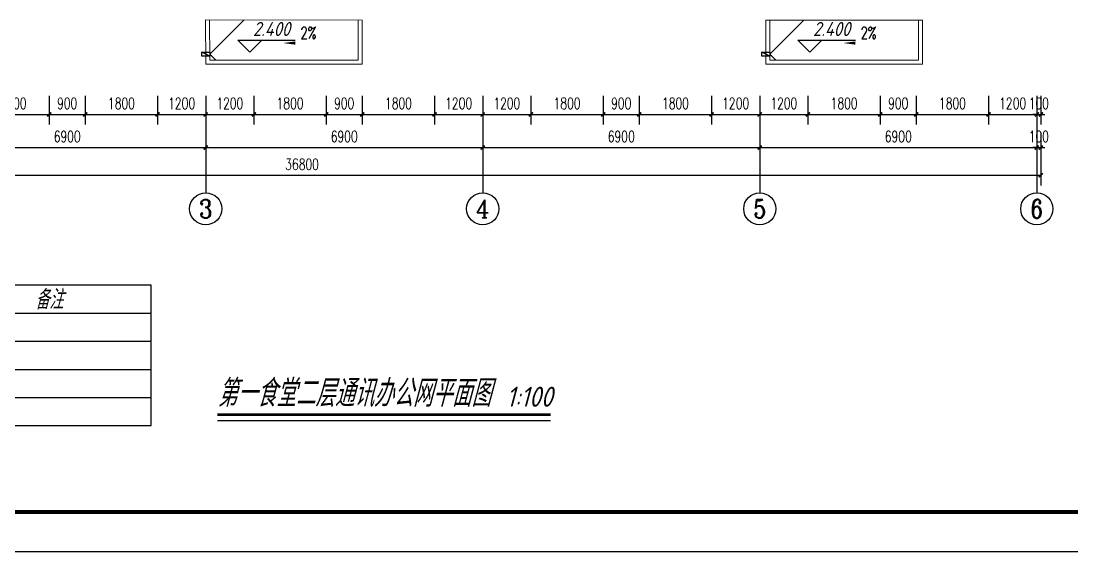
# Model space of a CAD drawing. Extents: x 1252172 to 1336272, y -987752 to -826269.
# Drawn here: x 1288528 to 1314705, y -987752 to -974525 of the extents above; entities that cross this region are included whole.
import ezdxf
from ezdxf.enums import TextEntityAlignment as Align

# ---------------------------------------------------------------- set-up
doc = ezdxf.new("R2010")
doc.units = 0
doc.header["$LTSCALE"] = 1000
doc.header["$PDSIZE"] = 50
for name, color, linetype in [('1-建筑底图', 8, 'Continuous'), ('AXIS_TEXT', 7, 'Continuous'), ('BTTK', 7, 'Continuous'), ('PUB_TITLE', 7, 'Continuous'), ('TEL_SYMB', 3, 'Continuous'), ('TEL_TAB', 7, 'Continuous'), ('电-标注', 1, 'Continuous')]:
    doc.layers.add(name, color=color, linetype=linetype)
doc.layers.add('yichutu', color=7, linetype='Continuous', true_color=0xffffff, plot=False)
doc.styles.add('_TCH_AXIS', font='COMPLEX', dxfattribs={"bigfont": 'GBCBIG'})
doc.styles.add('_TCH_DIM', font='SIMPLEX', dxfattribs={"bigfont": 'GBCBIG'})
doc.styles.add('A_DIM_T3', font='SIMPLEX', dxfattribs={"width": 0.7, "bigfont": 'HZ'})
doc.styles.add('COMPLEX', font='COMPLEX')
doc.styles.add('HZ(TK)', font='geniso.shx', dxfattribs={"width": 0.9, "bigfont": 'hztxt.shx'})
doc.styles.get("Standard").update_dxf_attribs({"font": 'gbeitc.shx', "bigfont": 'gbcbig.shx'})
doc.dimstyles.new('_TCH_ARCH&&100', dxfattribs={"dimtxt": 280, "dimasz": 100, "dimexe": 250, "dimexo": 300, "dimgap": 135, "dimtad": 1, "dimdec": 0, "dimzin": 0, "dimdsep": 46, "dimtxsty": 'A_DIM_T3', "dimblk": 'ARCHTICK', "dimcen": 0.09, "dimclrt": 7, "dimazin": 2, "dimtfac": 1, "dimtdec": 0, "dimtix": 1, "dimtmove": 2, "dimatfit": 3, "dimfxl": 150, "dimtolj": 1, "dimtzin": 0, "dimarcsym": 0})

# ---------------------------------------------------------------- blocks, each defined once
blk = doc.blocks.new('vhtemplate_2020年新竖式图框_A1')
at = {"layer": 'PUB_TITLE', "color": 7}
blk.add_lwpolyline([(0, 594), (841, 594), (841, 0), (0, 0)], close=True, dxfattribs=at)
at = {"layer": 'PUB_TITLE', "const_width": 1}
blk.add_lwpolyline([(25, 10), (831, 10), (831, 584), (25, 584)], close=True, dxfattribs=at)
at = {"layer": 'BTTK', "color": 4, "style": 'HZ(TK)', "width": 0.9}
for tag, p in [('合作单位', (796, 511.5)), ('建设单位', (796, 209.5)), ('工程名称', (796, 176.5)), ('子项名称', (806, 160)), ('图纸名称', (796, 141))]:
    blk.add_attdef(tag, text='', height=3.5, dxfattribs=at).set_placement(p, align=Align.MIDDLE_CENTER)
for tag, p in [('注册证书号', (808.5, 309.01)), ('注册印章号', (808.5, 301.01)), ('设计号', (806, 193)), ('图别', (789.75, 34)), ('图号', (822.25, 34)), ('版本号', (789.75, 26)), ('日期', (822.25, 26))]:
    blk.add_attdef(tag, text='', height=3.5, dxfattribs=at).set_placement(p, align=Align.MIDDLE)
blk = doc.blocks.new('yct-841-594-84100-59400-100-1000.0')
at = {"layer": 'yichutu', "color": 7, "true_color": 0xffffff}
blk.add_lwpolyline([(0, 0), (0, 59400), (84100, 59400), (84100, 0)], close=True, dxfattribs=at)
blk = doc.blocks.new('_ArchTick')
at = {"color": 0, "linetype": 'ByBlock', "const_width": 0.4}
blk.add_lwpolyline([(-0.5, -0.5), (0.5, 0.5)], dxfattribs=at)
blk = doc.blocks.new('*D197')
at = {"layer": '1-建筑底图', "color": 0, "lineweight": -2, "transparency": 16777216}
for p, q in [((1095098, -976999), (1095098, -977709)), ((1096898, -976999), (1096898, -977709)), ((1095098, -977459), (1096898, -977459))]:
    blk.add_line(p, q, dxfattribs=at)
at = {"layer": 'Defpoints', "color": 0}
for p in [(1095098, -976699), (1096898, -976699), (1096898, -977459)]:
    blk.add_point(p, dxfattribs=at)
at = {"layer": '1-建筑底图', "color": 0, "lineweight": -2, "transparency": 16777216, "xscale": 100, "yscale": 100, "zscale": 100, "rotation": 180}
blk.add_blockref('_ArchTick', (1095098, -977459), dxfattribs=at)
at = {"layer": '1-建筑底图', "color": 0, "lineweight": -2, "transparency": 16777216, "xscale": 100, "yscale": 100, "zscale": 100}
blk.add_blockref('_ArchTick', (1096898, -977459), dxfattribs=at)
at = {"layer": '1-建筑底图', "color": 7, "transparency": 16777216, "insert": (1095998, -977184), "char_height": 280, "attachment_point": 5, "style": 'A_DIM_T3'}
blk.add_mtext('\\A1;1800', dxfattribs=at)
blk = doc.blocks.new('*D198')
at = {"layer": '1-建筑底图', "color": 0, "lineweight": -2, "transparency": 16777216}
for p, q in [((1096898, -976999), (1096898, -977709)), ((1097798, -976999), (1097798, -977709)), ((1096898, -977459), (1097798, -977459))]:
    blk.add_line(p, q, dxfattribs=at)
at = {"layer": 'Defpoints', "color": 0}
for p in [(1096898, -976699), (1097798, -976699), (1097798, -977459)]:
    blk.add_point(p, dxfattribs=at)
at = {"layer": '1-建筑底图', "color": 0, "lineweight": -2, "transparency": 16777216, "xscale": 100, "yscale": 100, "zscale": 100, "rotation": 180}
blk.add_blockref('_ArchTick', (1096898, -977459), dxfattribs=at)
at = {"layer": '1-建筑底图', "color": 0, "lineweight": -2, "transparency": 16777216, "xscale": 100, "yscale": 100, "zscale": 100}
blk.add_blockref('_ArchTick', (1097798, -977459), dxfattribs=at)
at = {"layer": '1-建筑底图', "color": 7, "transparency": 16777216, "insert": (1097348, -977184), "char_height": 280, "attachment_point": 5, "style": 'A_DIM_T3'}
blk.add_mtext('\\A1;900', dxfattribs=at)
blk = doc.blocks.new('*D199')
at = {"layer": '1-建筑底图', "color": 0, "lineweight": -2, "transparency": 16777216}
for p, q in [((1097798, -976999), (1097798, -977709)), ((1099598, -976999), (1099598, -977709)), ((1097798, -977459), (1099598, -977459))]:
    blk.add_line(p, q, dxfattribs=at)
at = {"layer": 'Defpoints', "color": 0}
for p in [(1097798, -976699), (1099598, -976699), (1099598, -977459)]:
    blk.add_point(p, dxfattribs=at)
at = {"layer": '1-建筑底图', "color": 0, "lineweight": -2, "transparency": 16777216, "xscale": 100, "yscale": 100, "zscale": 100, "rotation": 180}
blk.add_blockref('_ArchTick', (1097798, -977459), dxfattribs=at)
at = {"layer": '1-建筑底图', "color": 0, "lineweight": -2, "transparency": 16777216, "xscale": 100, "yscale": 100, "zscale": 100}
blk.add_blockref('_ArchTick', (1099598, -977459), dxfattribs=at)
at = {"layer": '1-建筑底图', "color": 7, "transparency": 16777216, "insert": (1098698, -977184), "char_height": 280, "attachment_point": 5, "style": 'A_DIM_T3'}
blk.add_mtext('\\A1;1800', dxfattribs=at)
blk = doc.blocks.new('*D200')
at = {"layer": '1-建筑底图', "color": 0, "lineweight": -2, "transparency": 16777216}
for p, q in [((1099598, -976999), (1099598, -977709)), ((1100798, -976999), (1100798, -977709)), ((1099598, -977459), (1100798, -977459))]:
    blk.add_line(p, q, dxfattribs=at)
at = {"layer": 'Defpoints', "color": 0}
for p in [(1099598, -976699), (1100798, -976699), (1100798, -977459)]:
    blk.add_point(p, dxfattribs=at)
at = {"layer": '1-建筑底图', "color": 0, "lineweight": -2, "transparency": 16777216, "xscale": 100, "yscale": 100, "zscale": 100, "rotation": 180}
blk.add_blockref('_ArchTick', (1099598, -977459), dxfattribs=at)
at = {"layer": '1-建筑底图', "color": 0, "lineweight": -2, "transparency": 16777216, "xscale": 100, "yscale": 100, "zscale": 100}
blk.add_blockref('_ArchTick', (1100798, -977459), dxfattribs=at)
at = {"layer": '1-建筑底图', "color": 7, "transparency": 16777216, "insert": (1100198, -977184), "char_height": 280, "attachment_point": 5, "style": 'A_DIM_T3'}
blk.add_mtext('\\A1;1200', dxfattribs=at)
blk = doc.blocks.new('*D201')
at = {"layer": '1-建筑底图', "color": 0, "lineweight": -2, "transparency": 16777216}
for p, q in [((1100798, -976999), (1100798, -977709)), ((1101998, -976999), (1101998, -977709)), ((1100798, -977459), (1101998, -977459))]:
    blk.add_line(p, q, dxfattribs=at)
at = {"layer": 'Defpoints', "color": 0}
for p in [(1100798, -976699), (1101998, -976699), (1101998, -977459)]:
    blk.add_point(p, dxfattribs=at)
at = {"layer": '1-建筑底图', "color": 0, "lineweight": -2, "transparency": 16777216, "xscale": 100, "yscale": 100, "zscale": 100, "rotation": 180}
blk.add_blockref('_ArchTick', (1100798, -977459), dxfattribs=at)
at = {"layer": '1-建筑底图', "color": 0, "lineweight": -2, "transparency": 16777216, "xscale": 100, "yscale": 100, "zscale": 100}
blk.add_blockref('_ArchTick', (1101998, -977459), dxfattribs=at)
at = {"layer": '1-建筑底图', "color": 7, "transparency": 16777216, "insert": (1101398, -977184), "char_height": 280, "attachment_point": 5, "style": 'A_DIM_T3'}
blk.add_mtext('\\A1;1200', dxfattribs=at)
blk = doc.blocks.new('*D202')
at = {"layer": '1-建筑底图', "color": 0, "lineweight": -2, "transparency": 16777216}
for p, q in [((1101998, -976999), (1101998, -977709)), ((1103798, -976999), (1103798, -977709)), ((1101998, -977459), (1103798, -977459))]:
    blk.add_line(p, q, dxfattribs=at)
at = {"layer": 'Defpoints', "color": 0}
for p in [(1101998, -976699), (1103798, -976699), (1103798, -977459)]:
    blk.add_point(p, dxfattribs=at)
at = {"layer": '1-建筑底图', "color": 0, "lineweight": -2, "transparency": 16777216, "xscale": 100, "yscale": 100, "zscale": 100, "rotation": 180}
blk.add_blockref('_ArchTick', (1101998, -977459), dxfattribs=at)
at = {"layer": '1-建筑底图', "color": 0, "lineweight": -2, "transparency": 16777216, "xscale": 100, "yscale": 100, "zscale": 100}
blk.add_blockref('_ArchTick', (1103798, -977459), dxfattribs=at)
at = {"layer": '1-建筑底图', "color": 7, "transparency": 16777216, "insert": (1102898, -977184), "char_height": 280, "attachment_point": 5, "style": 'A_DIM_T3'}
blk.add_mtext('\\A1;1800', dxfattribs=at)
blk = doc.blocks.new('*D203')
at = {"layer": '1-建筑底图', "color": 0, "lineweight": -2, "transparency": 16777216}
for p, q in [((1103798, -976999), (1103798, -977709)), ((1104698, -976999), (1104698, -977709)), ((1103798, -977459), (1104698, -977459))]:
    blk.add_line(p, q, dxfattribs=at)
at = {"layer": 'Defpoints', "color": 0}
for p in [(1103798, -976699), (1104698, -976699), (1104698, -977459)]:
    blk.add_point(p, dxfattribs=at)
at = {"layer": '1-建筑底图', "color": 0, "lineweight": -2, "transparency": 16777216, "xscale": 100, "yscale": 100, "zscale": 100, "rotation": 180}
blk.add_blockref('_ArchTick', (1103798, -977459), dxfattribs=at)
at = {"layer": '1-建筑底图', "color": 0, "lineweight": -2, "transparency": 16777216, "xscale": 100, "yscale": 100, "zscale": 100}
blk.add_blockref('_ArchTick', (1104698, -977459), dxfattribs=at)
at = {"layer": '1-建筑底图', "color": 7, "transparency": 16777216, "insert": (1104248, -977184), "char_height": 280, "attachment_point": 5, "style": 'A_DIM_T3'}
blk.add_mtext('\\A1;900', dxfattribs=at)
blk = doc.blocks.new('*D204')
at = {"layer": '1-建筑底图', "color": 0, "lineweight": -2, "transparency": 16777216}
for p, q in [((1104698, -976999), (1104698, -977709)), ((1106498, -976999), (1106498, -977709)), ((1104698, -977459), (1106498, -977459))]:
    blk.add_line(p, q, dxfattribs=at)
at = {"layer": 'Defpoints', "color": 0}
for p in [(1104698, -976699), (1106498, -976699), (1106498, -977459)]:
    blk.add_point(p, dxfattribs=at)
at = {"layer": '1-建筑底图', "color": 0, "lineweight": -2, "transparency": 16777216, "xscale": 100, "yscale": 100, "zscale": 100, "rotation": 180}
blk.add_blockref('_ArchTick', (1104698, -977459), dxfattribs=at)
at = {"layer": '1-建筑底图', "color": 0, "lineweight": -2, "transparency": 16777216, "xscale": 100, "yscale": 100, "zscale": 100}
blk.add_blockref('_ArchTick', (1106498, -977459), dxfattribs=at)
at = {"layer": '1-建筑底图', "color": 7, "transparency": 16777216, "insert": (1105598, -977184), "char_height": 280, "attachment_point": 5, "style": 'A_DIM_T3'}
blk.add_mtext('\\A1;1800', dxfattribs=at)
blk = doc.blocks.new('*D205')
at = {"layer": '1-建筑底图', "color": 0, "lineweight": -2, "transparency": 16777216}
for p, q in [((1106498, -976999), (1106498, -977709)), ((1107698, -976999), (1107698, -977709)), ((1106498, -977459), (1107698, -977459))]:
    blk.add_line(p, q, dxfattribs=at)
at = {"layer": 'Defpoints', "color": 0}
for p in [(1106498, -976699), (1107698, -976699), (1107698, -977459)]:
    blk.add_point(p, dxfattribs=at)
at = {"layer": '1-建筑底图', "color": 0, "lineweight": -2, "transparency": 16777216, "xscale": 100, "yscale": 100, "zscale": 100, "rotation": 180}
blk.add_blockref('_ArchTick', (1106498, -977459), dxfattribs=at)
at = {"layer": '1-建筑底图', "color": 0, "lineweight": -2, "transparency": 16777216, "xscale": 100, "yscale": 100, "zscale": 100}
blk.add_blockref('_ArchTick', (1107698, -977459), dxfattribs=at)
at = {"layer": '1-建筑底图', "color": 7, "transparency": 16777216, "insert": (1107098, -977184), "char_height": 280, "attachment_point": 5, "style": 'A_DIM_T3'}
blk.add_mtext('\\A1;1200', dxfattribs=at)
blk = doc.blocks.new('*D206')
at = {"layer": '1-建筑底图', "color": 0, "lineweight": -2, "transparency": 16777216}
for p, q in [((1107698, -976999), (1107698, -977709)), ((1108898, -976999), (1108898, -977709)), ((1107698, -977459), (1108898, -977459))]:
    blk.add_line(p, q, dxfattribs=at)
at = {"layer": 'Defpoints', "color": 0}
for p in [(1107698, -976699), (1108898, -976699), (1108898, -977459)]:
    blk.add_point(p, dxfattribs=at)
at = {"layer": '1-建筑底图', "color": 0, "lineweight": -2, "transparency": 16777216, "xscale": 100, "yscale": 100, "zscale": 100, "rotation": 180}
blk.add_blockref('_ArchTick', (1107698, -977459), dxfattribs=at)
at = {"layer": '1-建筑底图', "color": 0, "lineweight": -2, "transparency": 16777216, "xscale": 100, "yscale": 100, "zscale": 100}
blk.add_blockref('_ArchTick', (1108898, -977459), dxfattribs=at)
at = {"layer": '1-建筑底图', "color": 7, "transparency": 16777216, "insert": (1108298, -977184), "char_height": 280, "attachment_point": 5, "style": 'A_DIM_T3'}
blk.add_mtext('\\A1;1200', dxfattribs=at)
blk = doc.blocks.new('*D207')
at = {"layer": '1-建筑底图', "color": 0, "lineweight": -2, "transparency": 16777216}
for p, q in [((1108898, -976999), (1108898, -977709)), ((1110698, -976999), (1110698, -977709)), ((1108898, -977459), (1110698, -977459))]:
    blk.add_line(p, q, dxfattribs=at)
at = {"layer": 'Defpoints', "color": 0}
for p in [(1108898, -976699), (1110698, -976699), (1110698, -977459)]:
    blk.add_point(p, dxfattribs=at)
at = {"layer": '1-建筑底图', "color": 0, "lineweight": -2, "transparency": 16777216, "xscale": 100, "yscale": 100, "zscale": 100, "rotation": 180}
blk.add_blockref('_ArchTick', (1108898, -977459), dxfattribs=at)
at = {"layer": '1-建筑底图', "color": 0, "lineweight": -2, "transparency": 16777216, "xscale": 100, "yscale": 100, "zscale": 100}
blk.add_blockref('_ArchTick', (1110698, -977459), dxfattribs=at)
at = {"layer": '1-建筑底图', "color": 7, "transparency": 16777216, "insert": (1109798, -977184), "char_height": 280, "attachment_point": 5, "style": 'A_DIM_T3'}
blk.add_mtext('\\A1;1800', dxfattribs=at)
blk = doc.blocks.new('*D208')
at = {"layer": '1-建筑底图', "color": 0, "lineweight": -2, "transparency": 16777216}
for p, q in [((1110698, -976999), (1110698, -977709)), ((1111598, -976999), (1111598, -977709)), ((1110698, -977459), (1111598, -977459))]:
    blk.add_line(p, q, dxfattribs=at)
at = {"layer": 'Defpoints', "color": 0}
for p in [(1110698, -976699), (1111598, -976699), (1111598, -977459)]:
    blk.add_point(p, dxfattribs=at)
at = {"layer": '1-建筑底图', "color": 0, "lineweight": -2, "transparency": 16777216, "xscale": 100, "yscale": 100, "zscale": 100, "rotation": 180}
blk.add_blockref('_ArchTick', (1110698, -977459), dxfattribs=at)
at = {"layer": '1-建筑底图', "color": 0, "lineweight": -2, "transparency": 16777216, "xscale": 100, "yscale": 100, "zscale": 100}
blk.add_blockref('_ArchTick', (1111598, -977459), dxfattribs=at)
at = {"layer": '1-建筑底图', "color": 7, "transparency": 16777216, "insert": (1111148, -977184), "char_height": 280, "attachment_point": 5, "style": 'A_DIM_T3'}
blk.add_mtext('\\A1;900', dxfattribs=at)
blk = doc.blocks.new('*D209')
at = {"layer": '1-建筑底图', "color": 0, "lineweight": -2, "transparency": 16777216}
for p, q in [((1111598, -976999), (1111598, -977709)), ((1113398, -976999), (1113398, -977709)), ((1111598, -977459), (1113398, -977459))]:
    blk.add_line(p, q, dxfattribs=at)
at = {"layer": 'Defpoints', "color": 0}
for p in [(1111598, -976699), (1113398, -976699), (1113398, -977459)]:
    blk.add_point(p, dxfattribs=at)
at = {"layer": '1-建筑底图', "color": 0, "lineweight": -2, "transparency": 16777216, "xscale": 100, "yscale": 100, "zscale": 100, "rotation": 180}
blk.add_blockref('_ArchTick', (1111598, -977459), dxfattribs=at)
at = {"layer": '1-建筑底图', "color": 0, "lineweight": -2, "transparency": 16777216, "xscale": 100, "yscale": 100, "zscale": 100}
blk.add_blockref('_ArchTick', (1113398, -977459), dxfattribs=at)
at = {"layer": '1-建筑底图', "color": 7, "transparency": 16777216, "insert": (1112498, -977184), "char_height": 280, "attachment_point": 5, "style": 'A_DIM_T3'}
blk.add_mtext('\\A1;1800', dxfattribs=at)
blk = doc.blocks.new('*D210')
at = {"layer": '1-建筑底图', "color": 0, "lineweight": -2, "transparency": 16777216}
for p, q in [((1113398, -976999), (1113398, -977709)), ((1114598, -976999), (1114598, -977709)), ((1113398, -977459), (1114598, -977459))]:
    blk.add_line(p, q, dxfattribs=at)
at = {"layer": 'Defpoints', "color": 0}
for p in [(1113398, -976699), (1114598, -976699), (1114598, -977459)]:
    blk.add_point(p, dxfattribs=at)
at = {"layer": '1-建筑底图', "color": 0, "lineweight": -2, "transparency": 16777216, "xscale": 100, "yscale": 100, "zscale": 100, "rotation": 180}
blk.add_blockref('_ArchTick', (1113398, -977459), dxfattribs=at)
at = {"layer": '1-建筑底图', "color": 0, "lineweight": -2, "transparency": 16777216, "xscale": 100, "yscale": 100, "zscale": 100}
blk.add_blockref('_ArchTick', (1114598, -977459), dxfattribs=at)
at = {"layer": '1-建筑底图', "color": 7, "transparency": 16777216, "insert": (1113998, -977184), "char_height": 280, "attachment_point": 5, "style": 'A_DIM_T3'}
blk.add_mtext('\\A1;1200', dxfattribs=at)
blk = doc.blocks.new('*D211')
at = {"layer": '1-建筑底图', "color": 0, "lineweight": -2, "transparency": 16777216}
for p, q in [((1114598, -976999), (1114598, -977709)), ((1115798, -976999), (1115798, -977709)), ((1114598, -977459), (1115798, -977459))]:
    blk.add_line(p, q, dxfattribs=at)
at = {"layer": 'Defpoints', "color": 0}
for p in [(1114598, -976699), (1115798, -976699), (1115798, -977459)]:
    blk.add_point(p, dxfattribs=at)
at = {"layer": '1-建筑底图', "color": 0, "lineweight": -2, "transparency": 16777216, "xscale": 100, "yscale": 100, "zscale": 100, "rotation": 180}
blk.add_blockref('_ArchTick', (1114598, -977459), dxfattribs=at)
at = {"layer": '1-建筑底图', "color": 0, "lineweight": -2, "transparency": 16777216, "xscale": 100, "yscale": 100, "zscale": 100}
blk.add_blockref('_ArchTick', (1115798, -977459), dxfattribs=at)
at = {"layer": '1-建筑底图', "color": 7, "transparency": 16777216, "insert": (1115198, -977184), "char_height": 280, "attachment_point": 5, "style": 'A_DIM_T3'}
blk.add_mtext('\\A1;1200', dxfattribs=at)
blk = doc.blocks.new('*D212')
at = {"layer": '1-建筑底图', "color": 0, "lineweight": -2, "transparency": 16777216}
for p, q in [((1115798, -976999), (1115798, -977709)), ((1117598, -976999), (1117598, -977709)), ((1115798, -977459), (1117598, -977459))]:
    blk.add_line(p, q, dxfattribs=at)
at = {"layer": 'Defpoints', "color": 0}
for p in [(1115798, -976699), (1117598, -976699), (1117598, -977459)]:
    blk.add_point(p, dxfattribs=at)
at = {"layer": '1-建筑底图', "color": 0, "lineweight": -2, "transparency": 16777216, "xscale": 100, "yscale": 100, "zscale": 100, "rotation": 180}
blk.add_blockref('_ArchTick', (1115798, -977459), dxfattribs=at)
at = {"layer": '1-建筑底图', "color": 0, "lineweight": -2, "transparency": 16777216, "xscale": 100, "yscale": 100, "zscale": 100}
blk.add_blockref('_ArchTick', (1117598, -977459), dxfattribs=at)
at = {"layer": '1-建筑底图', "color": 7, "transparency": 16777216, "insert": (1116698, -977184), "char_height": 280, "attachment_point": 5, "style": 'A_DIM_T3'}
blk.add_mtext('\\A1;1800', dxfattribs=at)
blk = doc.blocks.new('*D213')
at = {"layer": '1-建筑底图', "color": 0, "lineweight": -2, "transparency": 16777216}
for p, q in [((1117598, -976999), (1117598, -977709)), ((1118497, -976999), (1118497, -977709)), ((1117598, -977459), (1118497, -977459))]:
    blk.add_line(p, q, dxfattribs=at)
at = {"layer": 'Defpoints', "color": 0}
for p in [(1117598, -976699), (1118497, -976699), (1118497, -977459)]:
    blk.add_point(p, dxfattribs=at)
at = {"layer": '1-建筑底图', "color": 0, "lineweight": -2, "transparency": 16777216, "xscale": 100, "yscale": 100, "zscale": 100, "rotation": 180}
blk.add_blockref('_ArchTick', (1117598, -977459), dxfattribs=at)
at = {"layer": '1-建筑底图', "color": 0, "lineweight": -2, "transparency": 16777216, "xscale": 100, "yscale": 100, "zscale": 100}
blk.add_blockref('_ArchTick', (1118497, -977459), dxfattribs=at)
at = {"layer": '1-建筑底图', "color": 7, "transparency": 16777216, "insert": (1118047, -977184), "char_height": 280, "attachment_point": 5, "style": 'A_DIM_T3'}
blk.add_mtext('\\A1;900', dxfattribs=at)
blk = doc.blocks.new('*D214')
at = {"layer": '1-建筑底图', "color": 0, "lineweight": -2, "transparency": 16777216}
for p, q in [((1118497, -976999), (1118497, -977709)), ((1120297, -976999), (1120297, -977709)), ((1118497, -977459), (1120297, -977459))]:
    blk.add_line(p, q, dxfattribs=at)
at = {"layer": 'Defpoints', "color": 0}
for p in [(1118497, -976699), (1120297, -976699), (1120297, -977459)]:
    blk.add_point(p, dxfattribs=at)
at = {"layer": '1-建筑底图', "color": 0, "lineweight": -2, "transparency": 16777216, "xscale": 100, "yscale": 100, "zscale": 100, "rotation": 180}
blk.add_blockref('_ArchTick', (1118497, -977459), dxfattribs=at)
at = {"layer": '1-建筑底图', "color": 0, "lineweight": -2, "transparency": 16777216, "xscale": 100, "yscale": 100, "zscale": 100}
blk.add_blockref('_ArchTick', (1120297, -977459), dxfattribs=at)
at = {"layer": '1-建筑底图', "color": 7, "transparency": 16777216, "insert": (1119397, -977184), "char_height": 280, "attachment_point": 5, "style": 'A_DIM_T3'}
blk.add_mtext('\\A1;1800', dxfattribs=at)
blk = doc.blocks.new('*D215')
at = {"layer": '1-建筑底图', "color": 0, "lineweight": -2, "transparency": 16777216}
for p, q in [((1120297, -976999), (1120297, -977709)), ((1121498, -976999), (1121498, -977709)), ((1120297, -977459), (1121498, -977459))]:
    blk.add_line(p, q, dxfattribs=at)
at = {"layer": 'Defpoints', "color": 0}
for p in [(1120297, -976699), (1121498, -976699), (1121498, -977459)]:
    blk.add_point(p, dxfattribs=at)
at = {"layer": '1-建筑底图', "color": 0, "lineweight": -2, "transparency": 16777216, "xscale": 100, "yscale": 100, "zscale": 100, "rotation": 180}
blk.add_blockref('_ArchTick', (1120297, -977459), dxfattribs=at)
at = {"layer": '1-建筑底图', "color": 0, "lineweight": -2, "transparency": 16777216, "xscale": 100, "yscale": 100, "zscale": 100}
blk.add_blockref('_ArchTick', (1121498, -977459), dxfattribs=at)
at = {"layer": '1-建筑底图', "color": 7, "transparency": 16777216, "insert": (1120897, -977184), "char_height": 280, "attachment_point": 5, "style": 'A_DIM_T3'}
blk.add_mtext('\\A1;1200', dxfattribs=at)
blk = doc.blocks.new('*D216')
at = {"layer": '1-建筑底图', "color": 0, "lineweight": -2, "transparency": 16777216}
for p, q in [((1121498, -976999), (1121498, -977709)), ((1121598, -976999), (1121598, -977709)), ((1121498, -977459), (1121398, -977459)), ((1121498, -977459), (1121598, -977459)), ((1121598, -977459), (1121698, -977459))]:
    blk.add_line(p, q, dxfattribs=at)
at = {"layer": 'Defpoints', "color": 0}
for p in [(1121498, -976699), (1121598, -976699), (1121598, -977459)]:
    blk.add_point(p, dxfattribs=at)
at = {"layer": '1-建筑底图', "color": 0, "lineweight": -2, "transparency": 16777216, "xscale": 100, "yscale": 100, "zscale": 100}
blk.add_blockref('_ArchTick', (1121498, -977459), dxfattribs=at)
at = {"layer": '1-建筑底图', "color": 0, "lineweight": -2, "transparency": 16777216, "xscale": 100, "yscale": 100, "zscale": 100, "rotation": 180}
blk.add_blockref('_ArchTick', (1121598, -977459), dxfattribs=at)
at = {"layer": '1-建筑底图', "color": 7, "transparency": 16777216, "insert": (1121548, -977184), "char_height": 280, "attachment_point": 5, "style": 'A_DIM_T3'}
blk.add_mtext('\\A1;100', dxfattribs=at)
blk = doc.blocks.new('*D236')
at = {"layer": '1-建筑底图', "color": 0, "lineweight": -2, "transparency": 16777216}
for p, q in [((1093898, -977911), (1093898, -978534)), ((1100798, -977911), (1100798, -978534)), ((1093898, -978284), (1100798, -978284))]:
    blk.add_line(p, q, dxfattribs=at)
at = {"layer": 'Defpoints', "color": 0}
for p in [(1093898, -977611), (1100798, -977611), (1100798, -978284)]:
    blk.add_point(p, dxfattribs=at)
at = {"layer": '1-建筑底图', "color": 0, "lineweight": -2, "transparency": 16777216, "xscale": 100, "yscale": 100, "zscale": 100, "rotation": 180}
blk.add_blockref('_ArchTick', (1093898, -978284), dxfattribs=at)
at = {"layer": '1-建筑底图', "color": 0, "lineweight": -2, "transparency": 16777216, "xscale": 100, "yscale": 100, "zscale": 100}
blk.add_blockref('_ArchTick', (1100798, -978284), dxfattribs=at)
at = {"layer": '1-建筑底图', "color": 7, "transparency": 16777216, "insert": (1097348, -978009), "char_height": 280, "attachment_point": 5, "style": 'A_DIM_T3'}
blk.add_mtext('\\A1;6900', dxfattribs=at)
blk = doc.blocks.new('*D237')
at = {"layer": '1-建筑底图', "color": 0, "lineweight": -2, "transparency": 16777216}
for p, q in [((1100798, -977911), (1100798, -978534)), ((1107698, -977911), (1107698, -978534)), ((1100798, -978284), (1107698, -978284))]:
    blk.add_line(p, q, dxfattribs=at)
at = {"layer": 'Defpoints', "color": 0}
for p in [(1100798, -977611), (1107698, -977611), (1107698, -978284)]:
    blk.add_point(p, dxfattribs=at)
at = {"layer": '1-建筑底图', "color": 0, "lineweight": -2, "transparency": 16777216, "xscale": 100, "yscale": 100, "zscale": 100, "rotation": 180}
blk.add_blockref('_ArchTick', (1100798, -978284), dxfattribs=at)
at = {"layer": '1-建筑底图', "color": 0, "lineweight": -2, "transparency": 16777216, "xscale": 100, "yscale": 100, "zscale": 100}
blk.add_blockref('_ArchTick', (1107698, -978284), dxfattribs=at)
at = {"layer": '1-建筑底图', "color": 7, "transparency": 16777216, "insert": (1104248, -978009), "char_height": 280, "attachment_point": 5, "style": 'A_DIM_T3'}
blk.add_mtext('\\A1;6900', dxfattribs=at)
blk = doc.blocks.new('*D238')
at = {"layer": '1-建筑底图', "color": 0, "lineweight": -2, "transparency": 16777216}
for p, q in [((1107698, -977911), (1107698, -978534)), ((1114598, -977911), (1114598, -978534)), ((1107698, -978284), (1114598, -978284))]:
    blk.add_line(p, q, dxfattribs=at)
at = {"layer": 'Defpoints', "color": 0}
for p in [(1107698, -977611), (1114598, -977611), (1114598, -978284)]:
    blk.add_point(p, dxfattribs=at)
at = {"layer": '1-建筑底图', "color": 0, "lineweight": -2, "transparency": 16777216, "xscale": 100, "yscale": 100, "zscale": 100, "rotation": 180}
blk.add_blockref('_ArchTick', (1107698, -978284), dxfattribs=at)
at = {"layer": '1-建筑底图', "color": 0, "lineweight": -2, "transparency": 16777216, "xscale": 100, "yscale": 100, "zscale": 100}
blk.add_blockref('_ArchTick', (1114598, -978284), dxfattribs=at)
at = {"layer": '1-建筑底图', "color": 7, "transparency": 16777216, "insert": (1111148, -978009), "char_height": 280, "attachment_point": 5, "style": 'A_DIM_T3'}
blk.add_mtext('\\A1;6900', dxfattribs=at)
blk = doc.blocks.new('*D239')
at = {"layer": '1-建筑底图', "color": 0, "lineweight": -2, "transparency": 16777216}
for p, q in [((1114598, -977911), (1114598, -978534)), ((1121498, -977911), (1121498, -978534)), ((1114598, -978284), (1121498, -978284))]:
    blk.add_line(p, q, dxfattribs=at)
at = {"layer": 'Defpoints', "color": 0}
for p in [(1114598, -977611), (1121498, -977611), (1121498, -978284)]:
    blk.add_point(p, dxfattribs=at)
at = {"layer": '1-建筑底图', "color": 0, "lineweight": -2, "transparency": 16777216, "xscale": 100, "yscale": 100, "zscale": 100, "rotation": 180}
blk.add_blockref('_ArchTick', (1114598, -978284), dxfattribs=at)
at = {"layer": '1-建筑底图', "color": 0, "lineweight": -2, "transparency": 16777216, "xscale": 100, "yscale": 100, "zscale": 100}
blk.add_blockref('_ArchTick', (1121498, -978284), dxfattribs=at)
at = {"layer": '1-建筑底图', "color": 7, "transparency": 16777216, "insert": (1118048, -978009), "char_height": 280, "attachment_point": 5, "style": 'A_DIM_T3'}
blk.add_mtext('\\A1;6900', dxfattribs=at)
blk = doc.blocks.new('*D240')
at = {"layer": '1-建筑底图', "color": 0, "lineweight": -2, "transparency": 16777216}
for p, q in [((1121498, -977911), (1121498, -978534)), ((1121598, -977911), (1121598, -978534)), ((1121498, -978284), (1121398, -978284)), ((1121498, -978284), (1121598, -978284)), ((1121598, -978284), (1121698, -978284))]:
    blk.add_line(p, q, dxfattribs=at)
at = {"layer": 'Defpoints', "color": 0}
for p in [(1121498, -977611), (1121598, -977611), (1121598, -978284)]:
    blk.add_point(p, dxfattribs=at)
at = {"layer": '1-建筑底图', "color": 0, "lineweight": -2, "transparency": 16777216, "xscale": 100, "yscale": 100, "zscale": 100}
blk.add_blockref('_ArchTick', (1121498, -978284), dxfattribs=at)
at = {"layer": '1-建筑底图', "color": 0, "lineweight": -2, "transparency": 16777216, "xscale": 100, "yscale": 100, "zscale": 100, "rotation": 180}
blk.add_blockref('_ArchTick', (1121598, -978284), dxfattribs=at)
at = {"layer": '1-建筑底图', "color": 7, "transparency": 16777216, "insert": (1121548, -978009), "char_height": 280, "attachment_point": 5, "style": 'A_DIM_T3'}
blk.add_mtext('\\A1;100', dxfattribs=at)
blk = doc.blocks.new('*D249')
at = {"layer": '1-建筑底图', "color": 0, "lineweight": -2, "transparency": 16777216}
for p, q in [((1084798, -977911), (1084798, -979226)), ((1121598, -977911), (1121598, -979226)), ((1084798, -978976), (1121598, -978976))]:
    blk.add_line(p, q, dxfattribs=at)
at = {"layer": 'Defpoints', "color": 0}
for p in [(1084798, -977611), (1121598, -977611), (1121598, -978976)]:
    blk.add_point(p, dxfattribs=at)
at = {"layer": '1-建筑底图', "color": 0, "lineweight": -2, "transparency": 16777216, "xscale": 100, "yscale": 100, "zscale": 100, "rotation": 180}
blk.add_blockref('_ArchTick', (1084798, -978976), dxfattribs=at)
at = {"layer": '1-建筑底图', "color": 0, "lineweight": -2, "transparency": 16777216, "xscale": 100, "yscale": 100, "zscale": 100}
blk.add_blockref('_ArchTick', (1121598, -978976), dxfattribs=at)
at = {"layer": '1-建筑底图', "color": 7, "transparency": 16777216, "insert": (1103198, -978701), "char_height": 280, "attachment_point": 5, "style": 'A_DIM_T3'}
blk.add_mtext('\\A1;36800', dxfattribs=at)
blk = doc.blocks.new('_AXISO')
blk.add_circle((0, 0), 0.5)
at = {"layer": 'AXIS_TEXT', "style": 'COMPLEX', "width": 1.041667}
blk.add_attdef('A', text='', height=0.56, dxfattribs=at).set_placement((-0.25, -0.28), (0.25, -0.28), align=Align.FIT)
blk = doc.blocks.new('1-2层建筑底图')
at = {"layer": '1-建筑底图'}
for p, q in [((1100897.3, -975960), (1101747.3, -975110)), ((1114847.9, -975960), (1115697.9, -975110)), ((1101894.9, -975910.7), (1101594.9, -975610.7)), ((1101594.9, -975610.7), (1103028.9, -975610.7)), ((1101894.9, -975910.7), (1102194.9, -975610.7)), ((1115845.2, -975910.7), (1115545.2, -975610.7)), ((1115545.2, -975610.7), (1116979.2, -975610.7)), ((1115845.2, -975910.7), (1116145.2, -975610.7)), ((1101047.3, -976110), (1100897.3, -975960)), ((1114997.9, -976110), (1114847.9, -975960)), ((1100797.5, -977610.7), (1100797.5, -979410.7)), ((1107697.5, -977610.7), (1107697.5, -979410.7)), ((1114597.5, -977610.7), (1114597.5, -979410.7)), ((1121497.5, -977610.7), (1121497.5, -979410.7))]:
    blk.add_line(p, q, dxfattribs=at)
at = {"layer": '1-建筑底图', "lineweight": 18}
for points in [[(1100794.8, -975104.5), (1104697.5, -975110), (1104697.5, -976210), (1100797.5, -976210)], [(1114747.9, -975110), (1118647.9, -975110), (1118647.9, -976210), (1114747.9, -976210)]]:
    blk.add_lwpolyline(points, close=True, dxfattribs=at)
for points in [[(1104597.5, -975110), (1104597.5, -976110), (1100897.3, -976110), (1100894.8, -975110)], [(1118547.9, -975110), (1118547.9, -976110), (1114847.9, -976110), (1114847.9, -975110)]]:
    blk.add_lwpolyline(points, dxfattribs=at)
at = {"layer": '1-建筑底图'}
for points in [[(1103973.3, -975681, 0, 0, 0), (1102726.3, -975681, 0, 80, 0), (1103026.3, -975681, 0, 0, 0)], [(1117923.7, -975681, 0, 0, 0), (1116676.7, -975681, 0, 80, 0), (1116976.7, -975681, 0, 0, 0)]]:
    blk.add_lwpolyline(points, format="xyseb", dxfattribs=at)
for points in [[(1100897.3, -976010), (1100897.3, -976010), (1100697.3, -976010), (1100697.3, -975910), (1100897.3, -975910), (1100897.3, -976010), (1100697.3, -975910)], [(1114847.9, -976010), (1114847.9, -976010), (1114647.9, -976010), (1114647.9, -975910), (1114847.9, -975910), (1114847.9, -976010), (1114647.9, -975910)]]:
    blk.add_lwpolyline(points, dxfattribs=at)
ref = blk.add_blockref('_AXISO', (1100797.5, -979810.7), dxfattribs=dict(at, xscale=800, yscale=800, zscale=800))
ref.add_attrib('A', '3', dxfattribs={"layer": 'AXIS_TEXT', "height": 465.9, "style": '_TCH_AXIS'}).set_placement((1100642.2, -980043.7), (1100952.8, -980043.7), align=Align.FIT)
ref = blk.add_blockref('_AXISO', (1107697.5, -979810.7), dxfattribs=dict(at, xscale=800, yscale=800, zscale=800))
ref.add_attrib('A', '4', dxfattribs={"layer": 'AXIS_TEXT', "height": 445.4, "style": '_TCH_AXIS'}).set_placement((1107527.8, -980033.4), (1107867.2, -980033.4), align=Align.FIT)
ref = blk.add_blockref('_AXISO', (1114597.5, -979810.7), dxfattribs=dict(at, xscale=800, yscale=800, zscale=800))
ref.add_attrib('A', '5', dxfattribs={"layer": 'AXIS_TEXT', "height": 465.9, "style": '_TCH_AXIS'}).set_placement((1114442.2, -980043.7), (1114752.8, -980043.7), align=Align.FIT)
ref = blk.add_blockref('_AXISO', (1121497.5, -979810.7), dxfattribs=dict(at, xscale=800, yscale=800, zscale=800))
ref.add_attrib('A', '6', dxfattribs={"layer": 'AXIS_TEXT', "height": 465.9, "style": '_TCH_AXIS'}).set_placement((1121342.2, -980043.7), (1121652.8, -980043.7), align=Align.FIT)
at = {"layer": '1-建筑底图', "color": 7}
for p in [(1101974.7, -975505.7), (1115925, -975505.7)]:
    blk.add_text('2.400', height=350, dxfattribs=at).set_placement(p)
at = {"layer": '1-建筑底图', "color": 7, "style": '_TCH_DIM', "width": 0.705882}
for p in [(1103159.8, -975576), (1117110.2, -975576)]:
    blk.add_text('2%%%', height=297.5, dxfattribs=at).set_placement(p)
at = {"layer": '1-建筑底图'}
for p1, p2, distance, picture, middle in [((1095097.5, -976699.5), (1096897.5, -976699.5), -759, '*D197', (1095997.5, -977183.5)), ((1096897.5, -976699.5), (1097797.5, -976699.5), -759, '*D198', (1097347.5, -977183.5)), ((1097797.5, -976699.5), (1099597.5, -976699.5), -759, '*D199', (1098697.5, -977183.5)), ((1099597.5, -976699.5), (1100797.5, -976699.5), -759, '*D200', (1100197.5, -977183.5)), ((1100797.5245, -976699.48), (1101998.0218, -976699.48), -759.0408, '*D201', (1101397.7732, -977183.5207)), ((1101998, -976699.5), (1103798, -976699.5), -759, '*D202', (1102898, -977183.5)), ((1103798.0218, -976699.48), (1104697.5245, -976699.48), -759.0408, '*D203', (1104247.7732, -977183.5207)), ((1104697.5, -976699.5), (1106497.5, -976699.5), -759, '*D204', (1105597.5, -977183.5)), ((1106497.5, -976699.5), (1107697.5, -976699.5), -759, '*D205', (1107097.5, -977183.5)), ((1107697.5, -976699.5), (1108897.5, -976699.5), -759, '*D206', (1108297.5, -977183.5)), ((1108897.5, -976699.5), (1110697.5, -976699.5), -759, '*D207', (1109797.5, -977183.5)), ((1110697.5, -976699.5), (1111597.5, -976699.5), -759, '*D208', (1111147.5, -977183.5)), ((1111597.5, -976699.5), (1113397.5, -976699.5), -759, '*D209', (1112497.5, -977183.5)), ((1113397.5, -976699.5), (1114597.5, -976699.5), -759, '*D210', (1113997.5, -977183.5)), ((1114597.5, -976699.5), (1115797.5, -976699.5), -759, '*D211', (1115197.5, -977183.5)), ((1115797.5, -976699.5), (1117597.5, -976699.5), -759, '*D212', (1116697.5, -977183.5)), ((1117597.5, -976699.5), (1118497.2, -976699.5), -759, '*D213', (1118047.4, -977183.5)), ((1118497.2, -976699.5), (1120297.2, -976699.5), -759, '*D214', (1119397.2, -977183.5)), ((1120297.2, -976699.5), (1121497.5, -976699.5), -759, '*D215', (1120897.4, -977183.5)), ((1121497.5, -976699.5), (1121597.5, -976699.5), -759, '*D216', (1121547.5, -977183.5)), ((1084797.5, -977610.7), (1121597.5, -977610.7), -1365.2, '*D249', (1103197.5, -978701)), ((1093897.5, -977610.7), (1100797.5, -977610.7), -673.6, '*D236', (1097347.5, -978009.3)), ((1100797.5, -977610.7), (1107697.5, -977610.7), -673.6, '*D237', (1104247.5, -978009.3)), ((1107697.5, -977610.7), (1114597.5, -977610.7), -673.6, '*D238', (1111147.5, -978009.3)), ((1114597.5, -977610.7), (1121497.5, -977610.7), -673.6, '*D239', (1118047.5, -978009.3)), ((1121497.5, -977610.7), (1121597.5, -977610.7), -673.6, '*D240', (1121547.5, -978009.3))]:
    dim = blk.add_aligned_dim(p1=p1, p2=p2, distance=distance, dimstyle='_TCH_ARCH&&100', dxfattribs=at)
    dim.commit()
    dim.dimension.update_dxf_attribs({"geometry": picture, "text_midpoint": middle})

msp = doc.modelspace()

# ---------------------------------------------------------------- linework, layer by layer
at = {"layer": 'TEL_SYMB', "const_width": 70}
msp.add_lwpolyline([(1293420, -984333), (1301717, -984333)], dxfattribs=at)
at = {"layer": 'TEL_SYMB'}
msp.add_lwpolyline([(1293420, -984473), (1301717, -984473)], dxfattribs=at)
at = {"layer": 'TEL_TAB'}
msp.add_lwpolyline([(1255795, -984604), (1291773, -984604), (1291773, -981104), (1255795, -981104)], close=True, dxfattribs=at)
for points in [[(1255795, -981804), (1291773, -981804)], [(1255795, -982504), (1291773, -982504)], [(1255795, -983204), (1291773, -983204)], [(1255795, -983904), (1291773, -983904)]]:
    msp.add_lwpolyline(points, dxfattribs=at)

# ---------------------------------------------------------------- block references
at = {"layer": '1-建筑底图'}
msp.add_blockref('1-2层建筑底图', (192330, 607), dxfattribs=at)
at = {"layer": 'yichutu'}
msp.add_blockref('yct-841-594-84100-59400-100-1000.0', (1252172, -987752), dxfattribs=at)
at = {"layer": '电-标注', "xscale": 100, "yscale": 100, "zscale": 100}
msp.add_blockref('vhtemplate_2020年新竖式图框_A1', (1252172, -987752), dxfattribs=at)

# ---------------------------------------------------------------- texts
at = {"layer": 'TEL_SYMB', "color": 7}
for s, height, p in [('第一食堂二层通讯办公网平面图', 675.18, (1293420, -984134)), ('1:100', 500, (1300617, -984134))]:
    msp.add_text(s, height=height, dxfattribs=at).set_placement(p)
at = {"layer": 'TEL_TAB'}
msp.add_text('备注', height=482.3, dxfattribs=at).set_placement((1288877, -981704))

doc.saveas('drawing.dxf')
